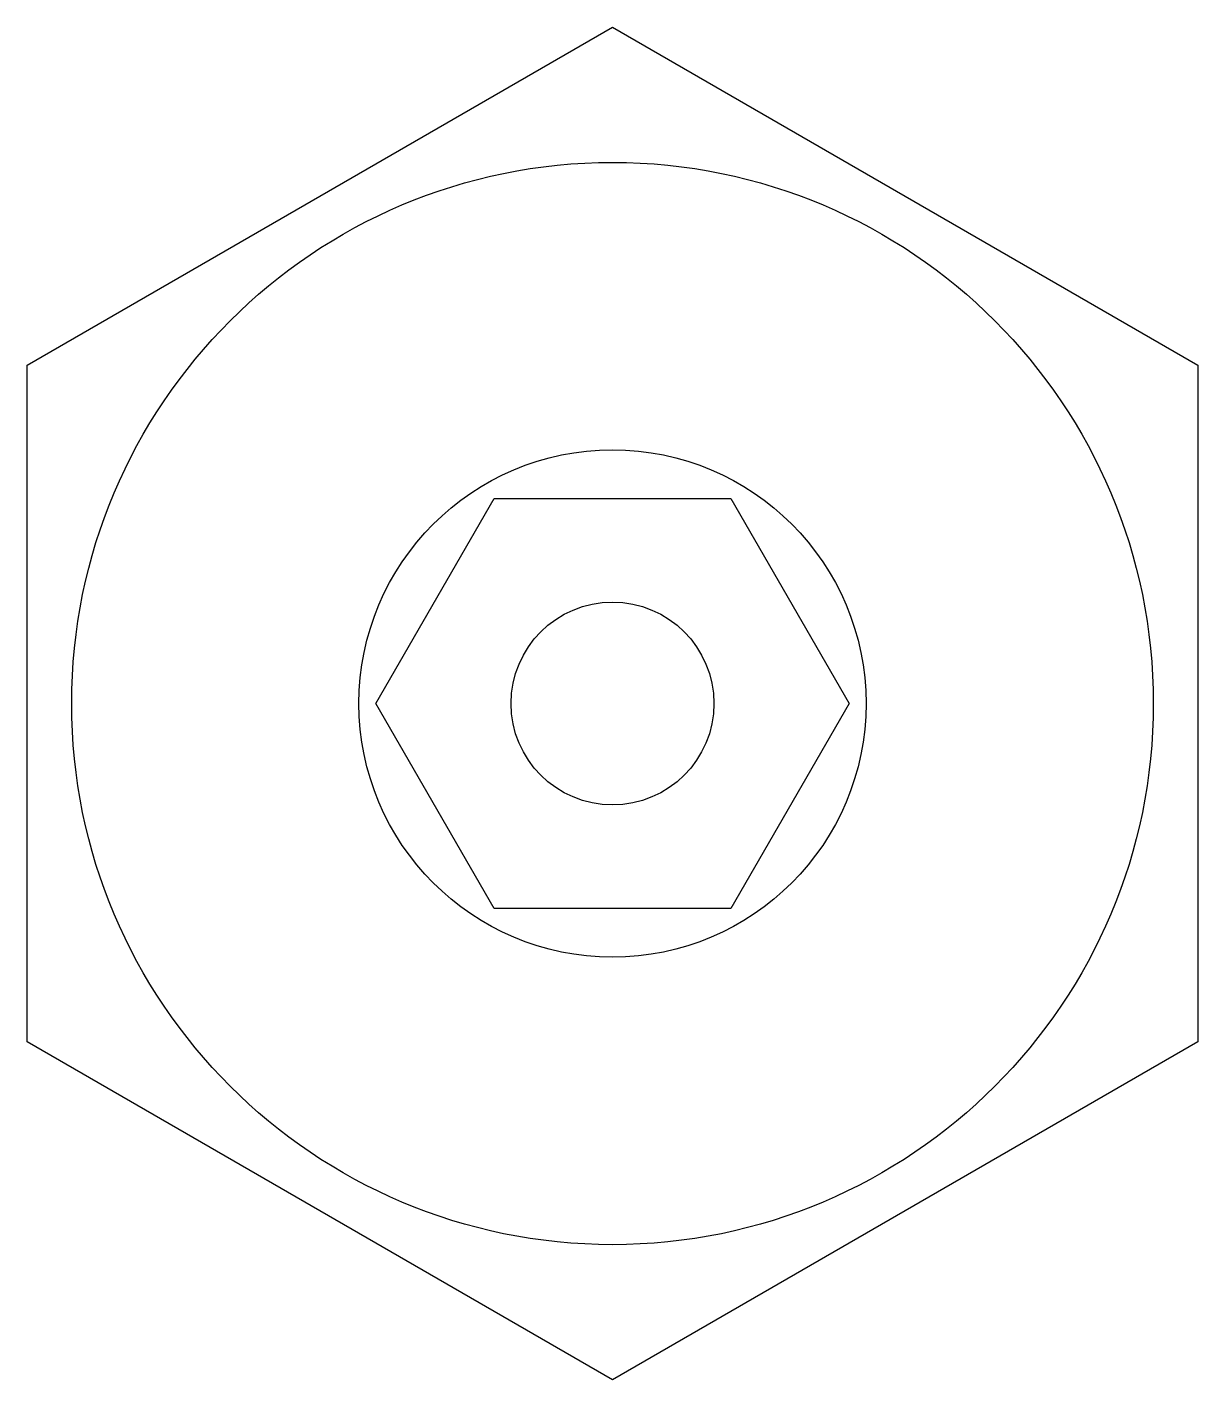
# Model space of a CAD drawing. Header units: millimetres. Extents: x 0 to 35, y 0 to 40.4.
import ezdxf

# ---------------------------------------------------------------- set-up
doc = ezdxf.new("R2010")
doc.units = ezdxf.units.MM
doc.layers.add('DIM1', color=11, linetype='Continuous')
doc.layers.add('THIET BI DIEN', color=5, linetype='Continuous')

# ---------------------------------------------------------------- blocks, each defined once
blk = doc.blocks.new('F35')
at = {"layer": 'DIM1', "color": 6}
blk.add_circle((0, 0), 16.166, dxfattribs=at)
at = {"layer": 'DIM1'}
blk.add_circle((0, 0), 7.578, dxfattribs=at)
at = {"layer": 'THIET BI DIEN', "ltscale": 15}
for points in [[(0, -20.207), (-17.5, -10.104), (-17.5, 10.104), (0, 20.207), (17.5, 10.104), (17.5, -10.104)], [(7.073, 0), (3.536, -6.125), (-3.536, -6.125), (-7.073, 0), (-3.536, 6.125), (3.536, 6.125)]]:
    blk.add_lwpolyline(points, close=True, dxfattribs=at)
blk.add_circle((0, 0), 3.031, dxfattribs=at)

msp = doc.modelspace()

# ---------------------------------------------------------------- block references
msp.add_blockref('F35', (17.5, 20.207))

doc.saveas('drawing.dxf')
